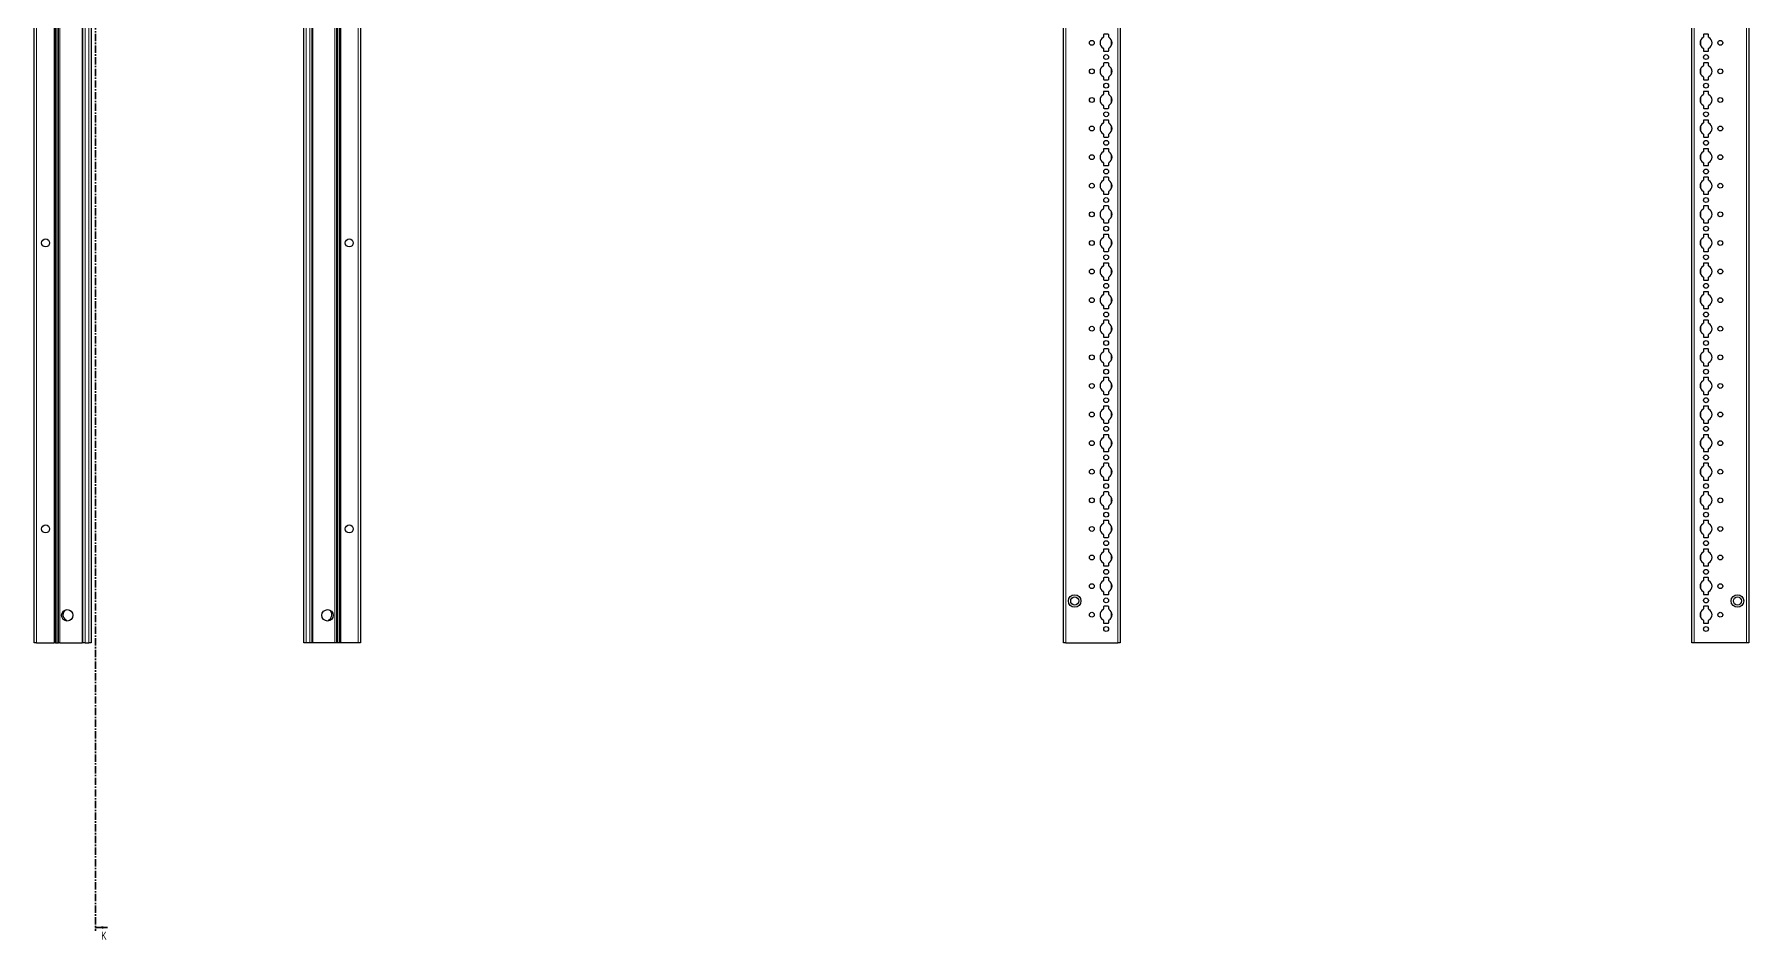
# Model space of a CAD drawing. Header units: millimetres. Extents: x -199 to 2568, y -1547 to 1507.
# Drawn here: x 1069 to 2568, y -1111 to -320 of the extents above; entities that cross this region are included whole.
import ezdxf

# ---------------------------------------------------------------- set-up
doc = ezdxf.new("R2010")
doc.units = ezdxf.units.MM
doc.linetypes.add('CENTER', pattern=[10.16, 6.35, -1.27, 1.27, -1.27])
doc.styles.add('SLDTEXTSTYLE0', font='TXT', dxfattribs={"width": 0.75})

msp = doc.modelspace()

# ---------------------------------------------------------------- linework, layer by layer
at = {"color": 7, "linetype": 'CENTER', "lineweight": 35}
msp.add_line((1122.12, 1499.09), (1122.12, -1103.67), dxfattribs=at)
at = {"color": 7, "linetype": 'Continuous', "lineweight": 25}
for p, q in [((1068.68, -851.79), (1068.68, 247.21)), ((1088.48, 247.21), (1088.48, -851.79)), ((1088.51, 247.21), (1088.51, -851.79)), ((1111.18, -851.79), (1111.18, 247.21)), ((1118.38, 247.21), (1118.38, -851.79)), ((1304.38, -851.79), (1304.38, 247.21)), ((1311.58, 247.21), (1311.58, -851.79)), ((1334.26, -851.79), (1334.26, 247.21)), ((1334.29, -851.79), (1334.29, 247.21)), ((1354.08, 247.21), (1354.08, -851.79)), ((1968.81, -851.79), (1968.81, 247.21)), ((2018.51, 247.21), (2018.51, -851.79)), ((2518.51, -851.79), (2518.51, 247.21)), ((2568.21, 247.21), (2568.21, -851.79)), ((1086.68, -326.54), (1086.68, -278.04)), ((1336.08, -278.04), (1336.08, -326.54)), ((1086.75, -326.65), (1086.68, -326.54)), ((1086.68, -326.54), (1086.68, -328.04)), ((1086.68, -328.04), (1086.75, -327.94)), ((1086.68, -376.54), (1086.68, -328.04)), ((1086.75, -327.94), (1086.75, -326.65)), ((1336.08, -326.54), (1336.02, -326.65)), ((1336.02, -326.65), (1336.02, -327.94)), ((1336.02, -327.94), (1336.08, -328.04)), ((1336.08, -328.04), (1336.08, -326.54)), ((1336.08, -328.04), (1336.08, -376.54)), ((2003.86, -320.39), (2003.86, -322.27)), ((2007.96, -319.89), (2004.36, -319.89)), ((2008.46, -322.27), (2008.46, -320.39)), ((2528.56, -320.39), (2528.56, -322.27)), ((2532.66, -319.89), (2529.06, -319.89)), ((2533.16, -322.27), (2533.16, -320.39)), ((2003.86, -332.32), (2003.86, -334.19)), ((2004.36, -334.69), (2007.96, -334.69)), ((2008.46, -334.19), (2008.46, -332.32)), ((2528.56, -332.32), (2528.56, -334.19)), ((2529.06, -334.69), (2532.66, -334.69)), ((2533.16, -334.19), (2533.16, -332.32)), ((2003.86, -345.39), (2003.86, -347.27)), ((2003.86, -357.32), (2003.86, -359.19)), ((2007.96, -344.89), (2004.36, -344.89)), ((2004.36, -359.69), (2007.96, -359.69)), ((2008.46, -347.27), (2008.46, -345.39)), ((2008.46, -359.19), (2008.46, -357.32)), ((2528.56, -345.39), (2528.56, -347.27)), ((2528.56, -357.32), (2528.56, -359.19)), ((2532.66, -344.89), (2529.06, -344.89)), ((2529.06, -359.69), (2532.66, -359.69)), ((2533.16, -347.27), (2533.16, -345.39)), ((2533.16, -359.19), (2533.16, -357.32)), ((2003.86, -370.39), (2003.86, -372.27)), ((2007.96, -369.89), (2004.36, -369.89)), ((2008.46, -372.27), (2008.46, -370.39)), ((2528.56, -370.39), (2528.56, -372.27)), ((2532.66, -369.89), (2529.06, -369.89)), ((2533.16, -372.27), (2533.16, -370.39)), ((1086.75, -376.65), (1086.68, -376.54)), ((1086.68, -376.54), (1086.68, -378.04)), ((1086.68, -378.04), (1086.75, -377.94)), ((1086.68, -426.54), (1086.68, -378.04)), ((1086.75, -377.94), (1086.75, -376.65)), ((1336.08, -376.54), (1336.02, -376.65)), ((1336.02, -376.65), (1336.02, -377.94)), ((1336.02, -377.94), (1336.08, -378.04)), ((1336.08, -378.04), (1336.08, -376.54)), ((1336.08, -378.04), (1336.08, -426.54)), ((2003.86, -382.32), (2003.86, -384.19)), ((2004.36, -384.69), (2007.96, -384.69)), ((2008.46, -384.19), (2008.46, -382.32)), ((2528.56, -382.32), (2528.56, -384.19)), ((2529.06, -384.69), (2532.66, -384.69)), ((2533.16, -384.19), (2533.16, -382.32)), ((2003.86, -395.39), (2003.86, -397.27)), ((2007.96, -394.89), (2004.36, -394.89)), ((2008.46, -397.27), (2008.46, -395.39)), ((2528.56, -395.39), (2528.56, -397.27)), ((2532.66, -394.89), (2529.06, -394.89)), ((2533.16, -397.27), (2533.16, -395.39)), ((2003.86, -407.32), (2003.86, -409.19)), ((2004.36, -409.69), (2007.96, -409.69)), ((2008.46, -409.19), (2008.46, -407.32)), ((2528.56, -407.32), (2528.56, -409.19)), ((2529.06, -409.69), (2532.66, -409.69)), ((2533.16, -409.19), (2533.16, -407.32)), ((1086.75, -426.65), (1086.68, -426.54)), ((1086.68, -426.54), (1086.68, -428.04)), ((1086.68, -428.04), (1086.75, -427.94)), ((1086.68, -476.54), (1086.68, -428.04)), ((1086.75, -427.94), (1086.75, -426.65)), ((1336.08, -426.54), (1336.02, -426.65)), ((1336.02, -426.65), (1336.02, -427.94)), ((1336.02, -427.94), (1336.08, -428.04)), ((1336.08, -428.04), (1336.08, -426.54)), ((1336.08, -428.04), (1336.08, -476.54)), ((2003.86, -420.39), (2003.86, -422.27)), ((2003.86, -432.32), (2003.86, -434.19)), ((2007.96, -419.89), (2004.36, -419.89)), ((2004.36, -434.69), (2007.96, -434.69)), ((2008.46, -422.27), (2008.46, -420.39)), ((2008.46, -434.19), (2008.46, -432.32)), ((2528.56, -420.39), (2528.56, -422.27)), ((2528.56, -432.32), (2528.56, -434.19)), ((2532.66, -419.89), (2529.06, -419.89)), ((2529.06, -434.69), (2532.66, -434.69)), ((2533.16, -422.27), (2533.16, -420.39)), ((2533.16, -434.19), (2533.16, -432.32)), ((2003.86, -445.39), (2003.86, -447.27)), ((2007.96, -444.89), (2004.36, -444.89)), ((2008.46, -447.27), (2008.46, -445.39)), ((2528.56, -445.39), (2528.56, -447.27)), ((2532.66, -444.89), (2529.06, -444.89)), ((2533.16, -447.27), (2533.16, -445.39)), ((2003.86, -457.32), (2003.86, -459.19)), ((2004.36, -459.69), (2007.96, -459.69)), ((2008.46, -459.19), (2008.46, -457.32)), ((2528.56, -457.32), (2528.56, -459.19)), ((2529.06, -459.69), (2532.66, -459.69)), ((2533.16, -459.19), (2533.16, -457.32)), ((1086.75, -476.65), (1086.68, -476.54)), ((1086.68, -476.54), (1086.68, -478.04)), ((1086.68, -478.04), (1086.75, -477.94)), ((1086.68, -526.54), (1086.68, -478.04)), ((1086.75, -477.94), (1086.75, -476.65)), ((1336.08, -476.54), (1336.02, -476.65)), ((1336.02, -476.65), (1336.02, -477.94)), ((1336.02, -477.94), (1336.08, -478.04)), ((1336.08, -478.04), (1336.08, -476.54)), ((1336.08, -478.04), (1336.08, -526.54)), ((2003.86, -470.39), (2003.86, -472.27)), ((2007.96, -469.89), (2004.36, -469.89)), ((2008.46, -472.27), (2008.46, -470.39)), ((2528.56, -470.39), (2528.56, -472.27)), ((2532.66, -469.89), (2529.06, -469.89)), ((2533.16, -472.27), (2533.16, -470.39)), ((2003.86, -482.32), (2003.86, -484.19)), ((2004.36, -484.69), (2007.96, -484.69)), ((2008.46, -484.19), (2008.46, -482.32)), ((2528.56, -482.32), (2528.56, -484.19)), ((2529.06, -484.69), (2532.66, -484.69)), ((2533.16, -484.19), (2533.16, -482.32)), ((2003.86, -495.39), (2003.86, -497.27)), ((2003.86, -507.32), (2003.86, -509.19)), ((2007.96, -494.89), (2004.36, -494.89)), ((2004.36, -509.69), (2007.96, -509.69)), ((2008.46, -497.27), (2008.46, -495.39)), ((2008.46, -509.19), (2008.46, -507.32)), ((2528.56, -495.39), (2528.56, -497.27)), ((2528.56, -507.32), (2528.56, -509.19)), ((2532.66, -494.89), (2529.06, -494.89)), ((2529.06, -509.69), (2532.66, -509.69)), ((2533.16, -497.27), (2533.16, -495.39)), ((2533.16, -509.19), (2533.16, -507.32)), ((2003.86, -520.39), (2003.86, -522.27)), ((2007.96, -519.89), (2004.36, -519.89)), ((2008.46, -522.27), (2008.46, -520.39)), ((2528.56, -520.39), (2528.56, -522.27)), ((2532.66, -519.89), (2529.06, -519.89)), ((2533.16, -522.27), (2533.16, -520.39)), ((1086.75, -526.65), (1086.68, -526.54)), ((1086.68, -526.54), (1086.68, -528.04)), ((1086.68, -528.04), (1086.75, -527.94)), ((1086.68, -576.54), (1086.68, -528.04)), ((1086.75, -527.94), (1086.75, -526.65)), ((1336.08, -526.54), (1336.02, -526.65)), ((1336.02, -526.65), (1336.02, -527.94)), ((1336.02, -527.94), (1336.08, -528.04)), ((1336.08, -528.04), (1336.08, -526.54)), ((1336.08, -528.04), (1336.08, -576.54)), ((2003.86, -532.32), (2003.86, -534.19)), ((2004.36, -534.69), (2007.96, -534.69)), ((2008.46, -534.19), (2008.46, -532.32)), ((2528.56, -532.32), (2528.56, -534.19)), ((2529.06, -534.69), (2532.66, -534.69)), ((2533.16, -534.19), (2533.16, -532.32)), ((2003.86, -545.39), (2003.86, -547.27)), ((2007.96, -544.89), (2004.36, -544.89)), ((2008.46, -547.27), (2008.46, -545.39)), ((2528.56, -545.39), (2528.56, -547.27)), ((2532.66, -544.89), (2529.06, -544.89)), ((2533.16, -547.27), (2533.16, -545.39)), ((2003.86, -557.32), (2003.86, -559.19)), ((2004.36, -559.69), (2007.96, -559.69)), ((2008.46, -559.19), (2008.46, -557.32)), ((2528.56, -557.32), (2528.56, -559.19)), ((2529.06, -559.69), (2532.66, -559.69)), ((2533.16, -559.19), (2533.16, -557.32)), ((1086.75, -576.65), (1086.68, -576.54)), ((1086.68, -576.54), (1086.68, -578.04)), ((1086.68, -578.04), (1086.75, -577.94)), ((1086.68, -626.54), (1086.68, -578.04)), ((1086.75, -577.94), (1086.75, -576.65)), ((1336.08, -576.54), (1336.02, -576.65)), ((1336.02, -576.65), (1336.02, -577.94)), ((1336.02, -577.94), (1336.08, -578.04)), ((1336.08, -578.04), (1336.08, -576.54)), ((1336.08, -578.04), (1336.08, -626.54)), ((2003.86, -570.39), (2003.86, -572.27)), ((2003.86, -582.32), (2003.86, -584.19)), ((2007.96, -569.89), (2004.36, -569.89)), ((2004.36, -584.69), (2007.96, -584.69)), ((2008.46, -572.27), (2008.46, -570.39)), ((2008.46, -584.19), (2008.46, -582.32)), ((2528.56, -570.39), (2528.56, -572.27)), ((2528.56, -582.32), (2528.56, -584.19)), ((2532.66, -569.89), (2529.06, -569.89)), ((2529.06, -584.69), (2532.66, -584.69)), ((2533.16, -572.27), (2533.16, -570.39)), ((2533.16, -584.19), (2533.16, -582.32)), ((2003.86, -595.39), (2003.86, -597.27)), ((2007.96, -594.89), (2004.36, -594.89)), ((2008.46, -597.27), (2008.46, -595.39)), ((2528.56, -595.39), (2528.56, -597.27)), ((2532.66, -594.89), (2529.06, -594.89)), ((2533.16, -597.27), (2533.16, -595.39)), ((2003.86, -607.32), (2003.86, -609.19)), ((2004.36, -609.69), (2007.96, -609.69)), ((2008.46, -609.19), (2008.46, -607.32)), ((2528.56, -607.32), (2528.56, -609.19)), ((2529.06, -609.69), (2532.66, -609.69)), ((2533.16, -609.19), (2533.16, -607.32)), ((1086.75, -626.65), (1086.68, -626.54)), ((1086.68, -626.54), (1086.68, -628.04)), ((1086.68, -628.04), (1086.75, -627.94)), ((1086.68, -676.54), (1086.68, -628.04)), ((1086.75, -627.94), (1086.75, -626.65)), ((1336.08, -626.54), (1336.02, -626.65)), ((1336.02, -626.65), (1336.02, -627.94)), ((1336.02, -627.94), (1336.08, -628.04)), ((1336.08, -628.04), (1336.08, -626.54)), ((1336.08, -628.04), (1336.08, -676.54)), ((2003.86, -620.39), (2003.86, -622.27)), ((2007.96, -619.89), (2004.36, -619.89)), ((2008.46, -622.27), (2008.46, -620.39)), ((2528.56, -620.39), (2528.56, -622.27)), ((2532.66, -619.89), (2529.06, -619.89)), ((2533.16, -622.27), (2533.16, -620.39)), ((2003.86, -632.32), (2003.86, -634.19)), ((2004.36, -634.69), (2007.96, -634.69)), ((2008.46, -634.19), (2008.46, -632.32)), ((2528.56, -632.32), (2528.56, -634.19)), ((2529.06, -634.69), (2532.66, -634.69)), ((2533.16, -634.19), (2533.16, -632.32)), ((2003.86, -645.39), (2003.86, -647.27)), ((2003.86, -657.32), (2003.86, -659.19)), ((2007.96, -644.89), (2004.36, -644.89)), ((2004.36, -659.69), (2007.96, -659.69)), ((2008.46, -647.27), (2008.46, -645.39)), ((2008.46, -659.19), (2008.46, -657.32)), ((2528.56, -645.39), (2528.56, -647.27)), ((2528.56, -657.32), (2528.56, -659.19)), ((2532.66, -644.89), (2529.06, -644.89)), ((2529.06, -659.69), (2532.66, -659.69)), ((2533.16, -647.27), (2533.16, -645.39)), ((2533.16, -659.19), (2533.16, -657.32)), ((2003.86, -670.39), (2003.86, -672.27)), ((2007.96, -669.89), (2004.36, -669.89)), ((2008.46, -672.27), (2008.46, -670.39)), ((2528.56, -670.39), (2528.56, -672.27)), ((2532.66, -669.89), (2529.06, -669.89)), ((2533.16, -672.27), (2533.16, -670.39)), ((1086.75, -676.65), (1086.68, -676.54)), ((1086.68, -676.54), (1086.68, -678.04)), ((1086.68, -678.04), (1086.75, -677.94)), ((1086.68, -726.54), (1086.68, -678.04)), ((1086.75, -677.94), (1086.75, -676.65)), ((1336.08, -676.54), (1336.02, -676.65)), ((1336.02, -676.65), (1336.02, -677.94)), ((1336.02, -677.94), (1336.08, -678.04)), ((1336.08, -678.04), (1336.08, -676.54)), ((1336.08, -678.04), (1336.08, -726.54)), ((2003.86, -682.32), (2003.86, -684.19)), ((2004.36, -684.69), (2007.96, -684.69)), ((2008.46, -684.19), (2008.46, -682.32)), ((2528.56, -682.32), (2528.56, -684.19)), ((2529.06, -684.69), (2532.66, -684.69)), ((2533.16, -684.19), (2533.16, -682.32)), ((2003.86, -695.39), (2003.86, -697.27)), ((2007.96, -694.89), (2004.36, -694.89)), ((2008.46, -697.27), (2008.46, -695.39)), ((2528.56, -695.39), (2528.56, -697.27)), ((2532.66, -694.89), (2529.06, -694.89)), ((2533.16, -697.27), (2533.16, -695.39)), ((2003.86, -707.32), (2003.86, -709.19)), ((2004.36, -709.69), (2007.96, -709.69)), ((2008.46, -709.19), (2008.46, -707.32)), ((2528.56, -707.32), (2528.56, -709.19)), ((2529.06, -709.69), (2532.66, -709.69)), ((2533.16, -709.19), (2533.16, -707.32)), ((1086.75, -726.65), (1086.68, -726.54)), ((1086.68, -726.54), (1086.68, -728.04)), ((1086.68, -728.04), (1086.75, -727.94)), ((1086.68, -776.54), (1086.68, -728.04)), ((1086.75, -727.94), (1086.75, -726.65)), ((1336.08, -726.54), (1336.02, -726.65)), ((1336.02, -726.65), (1336.02, -727.94)), ((1336.02, -727.94), (1336.08, -728.04)), ((1336.08, -728.04), (1336.08, -726.54)), ((1336.08, -728.04), (1336.08, -776.54)), ((2003.86, -720.39), (2003.86, -722.27)), ((2003.86, -732.32), (2003.86, -734.19)), ((2007.96, -719.89), (2004.36, -719.89)), ((2004.36, -734.69), (2007.96, -734.69)), ((2008.46, -722.27), (2008.46, -720.39)), ((2008.46, -734.19), (2008.46, -732.32)), ((2528.56, -720.39), (2528.56, -722.27)), ((2528.56, -732.32), (2528.56, -734.19)), ((2532.66, -719.89), (2529.06, -719.89)), ((2529.06, -734.69), (2532.66, -734.69)), ((2533.16, -722.27), (2533.16, -720.39)), ((2533.16, -734.19), (2533.16, -732.32)), ((2003.86, -745.39), (2003.86, -747.27)), ((2007.96, -744.89), (2004.36, -744.89)), ((2008.46, -747.27), (2008.46, -745.39)), ((2528.56, -745.39), (2528.56, -747.27)), ((2532.66, -744.89), (2529.06, -744.89)), ((2533.16, -747.27), (2533.16, -745.39)), ((2003.86, -757.32), (2003.86, -759.19)), ((2004.36, -759.69), (2007.96, -759.69)), ((2008.46, -759.19), (2008.46, -757.32)), ((2528.56, -757.32), (2528.56, -759.19)), ((2529.06, -759.69), (2532.66, -759.69)), ((2533.16, -759.19), (2533.16, -757.32)), ((1086.75, -776.65), (1086.68, -776.54)), ((1086.68, -776.54), (1086.68, -778.04)), ((1086.68, -778.04), (1086.75, -777.94)), ((1086.68, -826.54), (1086.68, -778.04)), ((1086.75, -777.94), (1086.75, -776.65)), ((1336.08, -776.54), (1336.02, -776.65)), ((1336.02, -776.65), (1336.02, -777.94)), ((1336.02, -777.94), (1336.08, -778.04)), ((1336.08, -778.04), (1336.08, -776.54)), ((1336.08, -778.04), (1336.08, -826.54)), ((2003.86, -770.39), (2003.86, -772.27)), ((2007.96, -769.89), (2004.36, -769.89)), ((2008.46, -772.27), (2008.46, -770.39)), ((2528.56, -770.39), (2528.56, -772.27)), ((2532.66, -769.89), (2529.06, -769.89)), ((2533.16, -772.27), (2533.16, -770.39)), ((2003.86, -782.32), (2003.86, -784.19)), ((2004.36, -784.69), (2007.96, -784.69)), ((2008.46, -784.19), (2008.46, -782.32)), ((2528.56, -782.32), (2528.56, -784.19)), ((2529.06, -784.69), (2532.66, -784.69)), ((2533.16, -784.19), (2533.16, -782.32)), ((2003.86, -795.39), (2003.86, -797.27)), ((2003.86, -807.32), (2003.86, -809.19)), ((2007.96, -794.89), (2004.36, -794.89)), ((2004.36, -809.69), (2007.96, -809.69)), ((2008.46, -797.27), (2008.46, -795.39)), ((2008.46, -809.19), (2008.46, -807.32)), ((2528.56, -795.39), (2528.56, -797.27)), ((2528.56, -807.32), (2528.56, -809.19)), ((2532.66, -794.89), (2529.06, -794.89)), ((2529.06, -809.69), (2532.66, -809.69)), ((2533.16, -797.27), (2533.16, -795.39)), ((2533.16, -809.19), (2533.16, -807.32)), ((2003.86, -820.39), (2003.86, -822.27)), ((2007.96, -819.89), (2004.36, -819.89)), ((2008.46, -822.27), (2008.46, -820.39)), ((2528.56, -820.39), (2528.56, -822.27)), ((2532.66, -819.89), (2529.06, -819.89)), ((2533.16, -822.27), (2533.16, -820.39)), ((1086.75, -826.65), (1086.68, -826.54)), ((1086.68, -826.54), (1086.68, -828.04)), ((1086.68, -828.04), (1086.75, -827.94)), ((1086.68, -851.79), (1086.68, -828.04)), ((1086.75, -827.94), (1086.75, -826.65)), ((1096.73, -832.73), (1096.73, -832.32)), ((1326.03, -832.32), (1326.03, -832.73)), ((1336.08, -826.54), (1336.02, -826.65)), ((1336.02, -826.65), (1336.02, -827.94)), ((1336.02, -827.94), (1336.08, -828.04)), ((1336.08, -828.04), (1336.08, -826.54)), ((1336.08, -828.04), (1336.08, -851.79)), ((2003.86, -832.32), (2003.86, -834.19)), ((2004.36, -834.69), (2007.96, -834.69)), ((2008.46, -834.19), (2008.46, -832.32)), ((2528.56, -832.32), (2528.56, -834.19)), ((2529.06, -834.69), (2532.66, -834.69)), ((2533.16, -834.19), (2533.16, -832.32)), ((1070.68, -851.79), (1068.68, -851.79)), ((1070.68, -851.79), (1086.03, -851.79)), ((1086.68, -851.79), (1086.03, -851.79)), ((1087.27, -851.79), (1086.68, -851.79)), ((1087.27, -851.79), (1088.48, -851.79)), ((1088.48, -851.79), (1088.51, -851.79)), ((1088.51, -851.79), (1089.72, -851.79)), ((1091.13, -851.79), (1089.72, -851.79)), ((1091.13, -851.79), (1110.53, -851.79)), ((1111.18, -851.79), (1110.53, -851.79)), ((1113.18, -851.79), (1111.18, -851.79)), ((1113.18, -851.79), (1116.38, -851.79)), ((1118.38, -851.79), (1116.38, -851.79)), ((1306.38, -851.79), (1304.38, -851.79)), ((1309.58, -851.79), (1306.38, -851.79)), ((1311.58, -851.79), (1309.58, -851.79)), ((1312.23, -851.79), (1311.58, -851.79)), ((1331.64, -851.79), (1312.23, -851.79)), ((1333.05, -851.79), (1331.64, -851.79)), ((1334.26, -851.79), (1333.05, -851.79)), ((1334.29, -851.79), (1334.26, -851.79)), ((1335.5, -851.79), (1334.29, -851.79)), ((1336.08, -851.79), (1335.5, -851.79)), ((1336.73, -851.79), (1336.08, -851.79)), ((1352.08, -851.79), (1336.73, -851.79)), ((1354.08, -851.79), (1352.08, -851.79)), ((1970.81, -851.79), (1968.81, -851.79)), ((1970.81, -851.79), (2016.51, -851.79)), ((2018.51, -851.79), (2016.51, -851.79)), ((2520.51, -851.79), (2518.51, -851.79)), ((2566.21, -851.79), (2520.51, -851.79)), ((2568.21, -851.79), (2566.21, -851.79))]:
    msp.add_line(p, q, dxfattribs=at)
at = {"color": 8, "linetype": 'Continuous', "lineweight": 18}
for p, q in [((1070.68, 247.21), (1070.68, -851.79)), ((1086.03, -851.79), (1086.03, 247.21)), ((1087.27, 247.21), (1087.27, -851.79)), ((1089.72, -851.79), (1089.72, 247.21)), ((1091.13, 247.21), (1091.13, -851.79)), ((1110.53, -851.79), (1110.53, 247.21)), ((1113.18, 247.21), (1113.18, -851.79)), ((1116.38, -851.79), (1116.38, 247.21)), ((1306.38, 247.21), (1306.38, -851.79)), ((1309.58, -851.79), (1309.58, 247.21)), ((1312.23, 247.21), (1312.23, -851.79)), ((1331.64, -851.79), (1331.64, 247.21)), ((1333.05, 247.21), (1333.05, -851.79)), ((1335.5, -851.79), (1335.5, 247.21)), ((1336.73, 247.21), (1336.73, -851.79)), ((1352.08, -851.79), (1352.08, 247.21)), ((1970.81, 247.21), (1970.81, -851.79)), ((2016.51, -851.79), (2016.51, 247.21)), ((2520.51, 247.21), (2520.51, -851.79)), ((2566.21, -851.79), (2566.21, 247.21)), ((2010.66, -330), (2010.66, -324.59)), ((2526.36, -324.59), (2526.36, -330)), ((2010.66, -355), (2010.66, -349.59)), ((2526.36, -349.59), (2526.36, -355)), ((2010.66, -380), (2010.66, -374.59)), ((2526.36, -374.59), (2526.36, -380)), ((2010.66, -405), (2010.66, -399.59)), ((2526.36, -399.59), (2526.36, -405)), ((2010.66, -430), (2010.66, -424.59)), ((2526.36, -424.59), (2526.36, -430)), ((2010.66, -455), (2010.66, -449.59)), ((2526.36, -449.59), (2526.36, -455)), ((2010.66, -480), (2010.66, -474.59)), ((2526.36, -474.59), (2526.36, -480)), ((2010.66, -505), (2010.66, -499.59)), ((2526.36, -499.59), (2526.36, -505)), ((2010.66, -530), (2010.66, -524.59)), ((2526.36, -524.59), (2526.36, -530)), ((2010.66, -555), (2010.66, -549.59)), ((2526.36, -549.59), (2526.36, -555)), ((2010.66, -580), (2010.66, -574.59)), ((2526.36, -574.59), (2526.36, -580)), ((2010.66, -605), (2010.66, -599.59)), ((2526.36, -599.59), (2526.36, -605)), ((2010.66, -630), (2010.66, -624.59)), ((2526.36, -624.59), (2526.36, -630)), ((2010.66, -655), (2010.66, -649.59)), ((2526.36, -649.59), (2526.36, -655)), ((2010.66, -680), (2010.66, -674.59)), ((2526.36, -674.59), (2526.36, -680)), ((2010.66, -705), (2010.66, -699.59)), ((2526.36, -699.59), (2526.36, -705)), ((2010.66, -730), (2010.66, -724.59)), ((2526.36, -724.59), (2526.36, -730)), ((2010.66, -755), (2010.66, -749.59)), ((2526.36, -749.59), (2526.36, -755)), ((2010.66, -780), (2010.66, -774.59)), ((2526.36, -774.59), (2526.36, -780)), ((2010.66, -805), (2010.66, -799.59)), ((2526.36, -799.59), (2526.36, -805)), ((2010.66, -830), (2010.66, -824.59)), ((2526.36, -824.59), (2526.36, -830))]:
    msp.add_line(p, q, dxfattribs=at)
at = {"color": 7, "linetype": 'Continuous', "lineweight": 35}
msp.add_line((1132.76, -1100.67), (1122.12, -1100.67), dxfattribs=at)
at = {"color": 7, "linetype": 'Continuous', "lineweight": 25}
for centre, radius in [((1993.66, -327.29), 2.12), ((2543.36, -327.29), 2.12), ((2006.16, -339.79), 2.12), ((2530.86, -339.79), 2.13), ((1993.66, -352.29), 2.12), ((2543.36, -352.29), 2.12), ((2006.16, -364.79), 2.12), ((2530.86, -364.79), 2.13), ((1993.66, -377.29), 2.12), ((2006.16, -389.79), 2.12), ((2530.86, -389.79), 2.13), ((2543.36, -377.29), 2.12), ((1993.66, -402.29), 2.12), ((2543.36, -402.29), 2.12), ((2006.16, -414.79), 2.12), ((2530.86, -414.79), 2.12), ((1993.66, -427.29), 2.12), ((2543.36, -427.29), 2.12), ((2006.16, -439.79), 2.12), ((2530.86, -439.79), 2.12), ((1993.66, -452.29), 2.12), ((2006.16, -464.79), 2.12), ((2530.86, -464.79), 2.13), ((2543.36, -452.29), 2.12), ((1993.66, -477.29), 2.12), ((2543.36, -477.29), 2.12), ((2006.16, -489.79), 2.12), ((2530.86, -489.79), 2.13), ((1078.58, -502.29), 3.5), ((1344.18, -502.29), 3.5), ((1993.66, -502.29), 2.12), ((2543.36, -502.29), 2.12), ((2006.16, -514.79), 2.12), ((2530.86, -514.79), 2.13), ((1993.66, -527.29), 2.12), ((2006.16, -539.79), 2.12), ((2530.86, -539.79), 2.13), ((2543.36, -527.29), 2.12), ((1993.66, -552.29), 2.12), ((2543.36, -552.29), 2.12), ((2006.16, -564.79), 2.12), ((2530.86, -564.79), 2.13), ((1993.66, -577.29), 2.12), ((2543.36, -577.29), 2.12), ((2006.16, -589.79), 2.12), ((2530.86, -589.79), 2.13), ((1993.66, -602.29), 2.12), ((2006.16, -614.79), 2.12), ((2530.86, -614.79), 2.13), ((2543.36, -602.29), 2.12), ((1993.66, -627.29), 2.12), ((2543.36, -627.29), 2.12), ((2006.16, -639.79), 2.12), ((2530.86, -639.79), 2.13), ((1993.66, -652.29), 2.12), ((2543.36, -652.29), 2.12), ((2006.16, -664.79), 2.12), ((2530.86, -664.79), 2.13), ((1993.66, -677.29), 2.12), ((2006.16, -689.79), 2.13), ((2530.86, -689.79), 2.13), ((2543.36, -677.29), 2.12), ((1993.66, -702.29), 2.12), ((2543.36, -702.29), 2.12), ((2006.16, -714.79), 2.13), ((2530.86, -714.79), 2.13), ((1993.66, -727.29), 2.12), ((2543.36, -727.29), 2.12), ((1078.58, -752.29), 3.5), ((1344.18, -752.29), 3.5), ((2006.16, -739.79), 2.13), ((2530.86, -739.79), 2.13), ((1993.66, -752.29), 2.12), ((2006.16, -764.79), 2.13), ((2530.86, -764.79), 2.13), ((2543.36, -752.29), 2.12), ((1993.66, -777.29), 2.12), ((2543.36, -777.29), 2.12), ((2006.16, -789.79), 2.13), ((2530.86, -789.79), 2.13), ((1993.66, -802.29), 2.12), ((2543.36, -802.29), 2.12), ((1097.53, -827.79), 5), ((1325.23, -827.79), 5), ((1978.66, -815.29), 5.5), ((1978.66, -815.29), 3.5), ((2006.16, -814.79), 2.12), ((2530.86, -814.79), 2.13), ((2558.36, -815.29), 5.5), ((2558.36, -815.29), 3.5), ((1993.66, -827.29), 2.12), ((2006.16, -839.79), 2.12), ((2530.86, -839.79), 2.13), ((2543.36, -827.29), 2.12)]:
    msp.add_circle(centre, radius, dxfattribs=at)
for centre, radius, start, end in [((2006.16, -327.29), 5.25, 119.14074, 240.85926), ((2003.36, -322.27), 0.5, 299.14074, 0), ((2004.36, -320.39), 0.5, 90, 180), ((2007.96, -320.39), 0.5, 0, 90), ((2008.96, -322.27), 0.5, 180, 240.85926), ((2006.16, -327.29), 5.25, 299.14074, 60.85926), ((2530.86, -327.29), 5.25, 119.14074, 240.85926), ((2528.06, -322.27), 0.5, 299.14074, 0), ((2529.06, -320.39), 0.5, 90, 180), ((2532.66, -320.39), 0.5, 0, 90), ((2533.66, -322.27), 0.5, 180, 240.85926), ((2530.86, -327.29), 5.25, 299.14074, 60.85926), ((2003.36, -332.32), 0.5, 0, 60.85926), ((2004.36, -334.19), 0.5, 180, 270), ((2007.96, -334.19), 0.5, 270, 0), ((2008.96, -332.32), 0.5, 119.14074, 180), ((2528.06, -332.32), 0.5, 0, 60.85926), ((2529.06, -334.19), 0.5, 180, 270), ((2532.66, -334.19), 0.5, 270, 0), ((2533.66, -332.32), 0.5, 119.14074, 180), ((2006.16, -352.29), 5.25, 119.14074, 240.85926), ((2003.36, -347.27), 0.5, 299.14074, 0), ((2003.36, -357.32), 0.5, 0, 60.85926), ((2004.36, -345.39), 0.5, 90, 180), ((2004.36, -359.19), 0.5, 180, 270), ((2007.96, -345.39), 0.5, 0, 90), ((2007.96, -359.19), 0.5, 270, 0), ((2008.96, -347.27), 0.5, 180, 240.85926), ((2008.96, -357.32), 0.5, 119.14074, 180), ((2006.16, -352.29), 5.25, 299.14074, 60.85926), ((2530.86, -352.29), 5.25, 119.14074, 240.85926), ((2528.06, -347.27), 0.5, 299.14074, 0), ((2528.06, -357.32), 0.5, 0, 60.85926), ((2529.06, -345.39), 0.5, 90, 180), ((2529.06, -359.19), 0.5, 180, 270), ((2532.66, -345.39), 0.5, 0, 90), ((2532.66, -359.19), 0.5, 270, 0), ((2533.66, -347.27), 0.5, 180, 240.85926), ((2533.66, -357.32), 0.5, 119.14074, 180), ((2530.86, -352.29), 5.25, 299.14074, 60.85926), ((2006.16, -377.29), 5.25, 119.14074, 240.85926), ((2003.36, -372.27), 0.5, 299.14074, 0), ((2004.36, -370.39), 0.5, 90, 180), ((2007.96, -370.39), 0.5, 0, 90), ((2008.96, -372.27), 0.5, 180, 240.85926), ((2006.16, -377.29), 5.25, 299.14074, 60.85926), ((2530.86, -377.29), 5.25, 119.14074, 240.85926), ((2528.06, -372.27), 0.5, 299.14074, 0), ((2529.06, -370.39), 0.5, 90, 180), ((2532.66, -370.39), 0.5, 0, 90), ((2533.66, -372.27), 0.5, 180, 240.85926), ((2530.86, -377.29), 5.25, 299.14074, 60.85926), ((2003.36, -382.32), 0.5, 0, 60.85926), ((2004.36, -384.19), 0.5, 180, 270), ((2007.96, -384.19), 0.5, 270, 0), ((2008.96, -382.32), 0.5, 119.14074, 180), ((2528.06, -382.32), 0.5, 0, 60.85926), ((2529.06, -384.19), 0.5, 180, 270), ((2532.66, -384.19), 0.5, 270, 0), ((2533.66, -382.32), 0.5, 119.14074, 180), ((2006.16, -402.29), 5.25, 119.14074, 240.85926), ((2003.36, -397.27), 0.5, 299.14074, 0), ((2004.36, -395.39), 0.5, 90, 180), ((2007.96, -395.39), 0.5, 0, 90), ((2008.96, -397.27), 0.5, 180, 240.85926), ((2006.16, -402.29), 5.25, 299.14074, 60.85926), ((2530.86, -402.29), 5.25, 119.14074, 240.85926), ((2528.06, -397.27), 0.5, 299.14074, 0), ((2529.06, -395.39), 0.5, 90, 180), ((2532.66, -395.39), 0.5, 0, 90), ((2533.66, -397.27), 0.5, 180, 240.85926), ((2530.86, -402.29), 5.25, 299.14074, 60.85926), ((2003.36, -407.32), 0.5, 0, 60.85926), ((2004.36, -409.19), 0.5, 180, 270), ((2007.96, -409.19), 0.5, 270, 0), ((2008.96, -407.32), 0.5, 119.14074, 180), ((2528.06, -407.32), 0.5, 0, 60.85926), ((2529.06, -409.19), 0.5, 180, 270), ((2532.66, -409.19), 0.5, 270, 0), ((2533.66, -407.32), 0.5, 119.14074, 180), ((2006.16, -427.29), 5.25, 119.14074, 240.85926), ((2003.36, -422.27), 0.5, 299.14074, 0), ((2003.36, -432.32), 0.5, 0, 60.85926), ((2004.36, -420.39), 0.5, 90, 180), ((2004.36, -434.19), 0.5, 180, 270), ((2007.96, -420.39), 0.5, 0, 90), ((2007.96, -434.19), 0.5, 270, 0), ((2008.96, -422.27), 0.5, 180, 240.85926), ((2008.96, -432.32), 0.5, 119.14074, 180), ((2006.16, -427.29), 5.25, 299.14074, 60.85926), ((2530.86, -427.29), 5.25, 119.14074, 240.85926), ((2528.06, -422.27), 0.5, 299.14074, 0), ((2528.06, -432.32), 0.5, 0, 60.85926), ((2529.06, -420.39), 0.5, 90, 180), ((2529.06, -434.19), 0.5, 180, 270), ((2532.66, -420.39), 0.5, 0, 90), ((2532.66, -434.19), 0.5, 270, 0), ((2533.66, -422.27), 0.5, 180, 240.85926), ((2533.66, -432.32), 0.5, 119.14074, 180), ((2530.86, -427.29), 5.25, 299.14074, 60.85926), ((2006.16, -452.29), 5.25, 119.14074, 240.85926), ((2003.36, -447.27), 0.5, 299.14074, 0), ((2004.36, -445.39), 0.5, 90, 180), ((2007.96, -445.39), 0.5, 0, 90), ((2008.96, -447.27), 0.5, 180, 240.85926), ((2006.16, -452.29), 5.25, 299.14074, 60.85926), ((2530.86, -452.29), 5.25, 119.14074, 240.85926), ((2528.06, -447.27), 0.5, 299.14074, 0), ((2529.06, -445.39), 0.5, 90, 180), ((2532.66, -445.39), 0.5, 0, 90), ((2533.66, -447.27), 0.5, 180, 240.85926), ((2530.86, -452.29), 5.25, 299.14074, 60.85926), ((2003.36, -457.32), 0.5, 0, 60.85926), ((2004.36, -459.19), 0.5, 180, 270), ((2007.96, -459.19), 0.5, 270, 0), ((2008.96, -457.32), 0.5, 119.14074, 180), ((2528.06, -457.32), 0.5, 0, 60.85926), ((2529.06, -459.19), 0.5, 180, 270), ((2532.66, -459.19), 0.5, 270, 0), ((2533.66, -457.32), 0.5, 119.14074, 180), ((2006.16, -477.29), 5.25, 119.14074, 240.85926), ((2003.36, -472.27), 0.5, 299.14074, 0), ((2004.36, -470.39), 0.5, 90, 180), ((2007.96, -470.39), 0.5, 0, 90), ((2008.96, -472.27), 0.5, 180, 240.85926), ((2006.16, -477.29), 5.25, 299.14074, 60.85926), ((2530.86, -477.29), 5.25, 119.14074, 240.85926), ((2528.06, -472.27), 0.5, 299.14074, 0), ((2529.06, -470.39), 0.5, 90, 180), ((2532.66, -470.39), 0.5, 0, 90), ((2533.66, -472.27), 0.5, 180, 240.85926), ((2530.86, -477.29), 5.25, 299.14074, 60.85926), ((2003.36, -482.32), 0.5, 0, 60.85926), ((2004.36, -484.19), 0.5, 180, 270), ((2007.96, -484.19), 0.5, 270, 0), ((2008.96, -482.32), 0.5, 119.14074, 180), ((2528.06, -482.32), 0.5, 0, 60.85926), ((2529.06, -484.19), 0.5, 180, 270), ((2532.66, -484.19), 0.5, 270, 0), ((2533.66, -482.32), 0.5, 119.14074, 180), ((2006.16, -502.29), 5.25, 119.14074, 240.85926), ((2003.36, -497.27), 0.5, 299.14074, 0), ((2003.36, -507.32), 0.5, 0, 60.85926), ((2004.36, -495.39), 0.5, 90, 180), ((2004.36, -509.19), 0.5, 180, 270), ((2007.96, -495.39), 0.5, 0, 90), ((2007.96, -509.19), 0.5, 270, 0), ((2008.96, -497.27), 0.5, 180, 240.85926), ((2008.96, -507.32), 0.5, 119.14074, 180), ((2006.16, -502.29), 5.25, 299.14074, 60.85926), ((2530.86, -502.29), 5.25, 119.14074, 240.85926), ((2528.06, -497.27), 0.5, 299.14074, 0), ((2528.06, -507.32), 0.5, 0, 60.85926), ((2529.06, -495.39), 0.5, 90, 180), ((2529.06, -509.19), 0.5, 180, 270), ((2532.66, -495.39), 0.5, 0, 90), ((2532.66, -509.19), 0.5, 270, 0), ((2533.66, -497.27), 0.5, 180, 240.85926), ((2533.66, -507.32), 0.5, 119.14074, 180), ((2530.86, -502.29), 5.25, 299.14074, 60.85926), ((2006.16, -527.29), 5.25, 119.14074, 240.85926), ((2003.36, -522.27), 0.5, 299.14074, 0), ((2004.36, -520.39), 0.5, 90, 180), ((2007.96, -520.39), 0.5, 0, 90), ((2008.96, -522.27), 0.5, 180, 240.85926), ((2006.16, -527.29), 5.25, 299.14074, 60.85926), ((2530.86, -527.29), 5.25, 119.14074, 240.85926), ((2528.06, -522.27), 0.5, 299.14074, 0), ((2529.06, -520.39), 0.5, 90, 180), ((2532.66, -520.39), 0.5, 0, 90), ((2533.66, -522.27), 0.5, 180, 240.85926), ((2530.86, -527.29), 5.25, 299.14074, 60.85926), ((2003.36, -532.32), 0.5, 0, 60.85926), ((2004.36, -534.19), 0.5, 180, 270), ((2007.96, -534.19), 0.5, 270, 0), ((2008.96, -532.32), 0.5, 119.14074, 180), ((2528.06, -532.32), 0.5, 0, 60.85926), ((2529.06, -534.19), 0.5, 180, 270), ((2532.66, -534.19), 0.5, 270, 0), ((2533.66, -532.32), 0.5, 119.14074, 180), ((2006.16, -552.29), 5.25, 119.14074, 240.85926), ((2003.36, -547.27), 0.5, 299.14074, 0), ((2004.36, -545.39), 0.5, 90, 180), ((2007.96, -545.39), 0.5, 0, 90), ((2008.96, -547.27), 0.5, 180, 240.85926), ((2006.16, -552.29), 5.25, 299.14074, 60.85926), ((2530.86, -552.29), 5.25, 119.14074, 240.85926), ((2528.06, -547.27), 0.5, 299.14074, 0), ((2529.06, -545.39), 0.5, 90, 180), ((2532.66, -545.39), 0.5, 0, 90), ((2533.66, -547.27), 0.5, 180, 240.85926), ((2530.86, -552.29), 5.25, 299.14074, 60.85926), ((2003.36, -557.32), 0.5, 0, 60.85926), ((2004.36, -559.19), 0.5, 180, 270), ((2007.96, -559.19), 0.5, 270, 0), ((2008.96, -557.32), 0.5, 119.14074, 180), ((2528.06, -557.32), 0.5, 0, 60.85926), ((2529.06, -559.19), 0.5, 180, 270), ((2532.66, -559.19), 0.5, 270, 0), ((2533.66, -557.32), 0.5, 119.14074, 180), ((2006.16, -577.29), 5.25, 119.14074, 240.85926), ((2003.36, -572.27), 0.5, 299.14074, 0), ((2003.36, -582.32), 0.5, 0, 60.85926), ((2004.36, -570.39), 0.5, 90, 180), ((2004.36, -584.19), 0.5, 180, 270), ((2007.96, -570.39), 0.5, 0, 90), ((2007.96, -584.19), 0.5, 270, 0), ((2008.96, -572.27), 0.5, 180, 240.85926), ((2008.96, -582.32), 0.5, 119.14074, 180), ((2006.16, -577.29), 5.25, 299.14074, 60.85926), ((2530.86, -577.29), 5.25, 119.14074, 240.85926), ((2528.06, -572.27), 0.5, 299.14074, 0), ((2528.06, -582.32), 0.5, 0, 60.85926), ((2529.06, -570.39), 0.5, 90, 180), ((2529.06, -584.19), 0.5, 180, 270), ((2532.66, -570.39), 0.5, 0, 90), ((2532.66, -584.19), 0.5, 270, 0), ((2533.66, -572.27), 0.5, 180, 240.85926), ((2533.66, -582.32), 0.5, 119.14074, 180), ((2530.86, -577.29), 5.25, 299.14074, 60.85926), ((2006.16, -602.29), 5.25, 119.14074, 240.85926), ((2003.36, -597.27), 0.5, 299.14074, 0), ((2004.36, -595.39), 0.5, 90, 180), ((2007.96, -595.39), 0.5, 0, 90), ((2008.96, -597.27), 0.5, 180, 240.85926), ((2006.16, -602.29), 5.25, 299.14074, 60.85926), ((2530.86, -602.29), 5.25, 119.14074, 240.85926), ((2528.06, -597.27), 0.5, 299.14074, 0), ((2529.06, -595.39), 0.5, 90, 180), ((2532.66, -595.39), 0.5, 0, 90), ((2533.66, -597.27), 0.5, 180, 240.85926), ((2530.86, -602.29), 5.25, 299.14074, 60.85926), ((2003.36, -607.32), 0.5, 0, 60.85926), ((2004.36, -609.19), 0.5, 180, 270), ((2007.96, -609.19), 0.5, 270, 0), ((2008.96, -607.32), 0.5, 119.14074, 180), ((2528.06, -607.32), 0.5, 0, 60.85926), ((2529.06, -609.19), 0.5, 180, 270), ((2532.66, -609.19), 0.5, 270, 0), ((2533.66, -607.32), 0.5, 119.14074, 180), ((2006.16, -627.29), 5.25, 119.14074, 240.85926), ((2003.36, -622.27), 0.5, 299.14074, 0), ((2004.36, -620.39), 0.5, 90, 180), ((2007.96, -620.39), 0.5, 0, 90), ((2008.96, -622.27), 0.5, 180, 240.85926), ((2006.16, -627.29), 5.25, 299.14074, 60.85926), ((2530.86, -627.29), 5.25, 119.14074, 240.85926), ((2528.06, -622.27), 0.5, 299.14074, 0), ((2529.06, -620.39), 0.5, 90, 180), ((2532.66, -620.39), 0.5, 0, 90), ((2533.66, -622.27), 0.5, 180, 240.85926), ((2530.86, -627.29), 5.25, 299.14074, 60.85926), ((2003.36, -632.32), 0.5, 0, 60.85926), ((2004.36, -634.19), 0.5, 180, 270), ((2007.96, -634.19), 0.5, 270, 0), ((2008.96, -632.32), 0.5, 119.14074, 180), ((2528.06, -632.32), 0.5, 0, 60.85926), ((2529.06, -634.19), 0.5, 180, 270), ((2532.66, -634.19), 0.5, 270, 0), ((2533.66, -632.32), 0.5, 119.14074, 180), ((2006.16, -652.29), 5.25, 119.14074, 240.85926), ((2003.36, -647.27), 0.5, 299.14074, 0), ((2003.36, -657.32), 0.5, 0, 60.85926), ((2004.36, -645.39), 0.5, 90, 180), ((2004.36, -659.19), 0.5, 180, 270), ((2007.96, -645.39), 0.5, 0, 90), ((2007.96, -659.19), 0.5, 270, 0), ((2008.96, -647.27), 0.5, 180, 240.85926), ((2008.96, -657.32), 0.5, 119.14074, 180), ((2006.16, -652.29), 5.25, 299.14074, 60.85926), ((2530.86, -652.29), 5.25, 119.14074, 240.85926), ((2528.06, -647.27), 0.5, 299.14074, 0), ((2528.06, -657.32), 0.5, 0, 60.85926), ((2529.06, -645.39), 0.5, 90, 180), ((2529.06, -659.19), 0.5, 180, 270), ((2532.66, -645.39), 0.5, 0, 90), ((2532.66, -659.19), 0.5, 270, 0), ((2533.66, -647.27), 0.5, 180, 240.85926), ((2533.66, -657.32), 0.5, 119.14074, 180), ((2530.86, -652.29), 5.25, 299.14074, 60.85926), ((2006.16, -677.29), 5.25, 119.14074, 240.85926), ((2003.36, -672.27), 0.5, 299.14074, 0), ((2004.36, -670.39), 0.5, 90, 180), ((2007.96, -670.39), 0.5, 0, 90), ((2008.96, -672.27), 0.5, 180, 240.85926), ((2006.16, -677.29), 5.25, 299.14074, 60.85926), ((2530.86, -677.29), 5.25, 119.14074, 240.85926), ((2528.06, -672.27), 0.5, 299.14074, 0), ((2529.06, -670.39), 0.5, 90, 180), ((2532.66, -670.39), 0.5, 0, 90), ((2533.66, -672.27), 0.5, 180, 240.85926), ((2530.86, -677.29), 5.25, 299.14074, 60.85926), ((2003.36, -682.32), 0.5, 0, 60.85926), ((2004.36, -684.19), 0.5, 180, 270), ((2007.96, -684.19), 0.5, 270, 0), ((2008.96, -682.32), 0.5, 119.14074, 180), ((2528.06, -682.32), 0.5, 0, 60.85926), ((2529.06, -684.19), 0.5, 180, 270), ((2532.66, -684.19), 0.5, 270, 0), ((2533.66, -682.32), 0.5, 119.14074, 180), ((2006.16, -702.29), 5.25, 119.14074, 240.85926), ((2003.36, -697.27), 0.5, 299.14074, 0), ((2004.36, -695.39), 0.5, 90, 180), ((2007.96, -695.39), 0.5, 0, 90), ((2008.96, -697.27), 0.5, 180, 240.85926), ((2006.16, -702.29), 5.25, 299.14074, 60.85926), ((2530.86, -702.29), 5.25, 119.14074, 240.85926), ((2528.06, -697.27), 0.5, 299.14074, 0), ((2529.06, -695.39), 0.5, 90, 180), ((2532.66, -695.39), 0.5, 0, 90), ((2533.66, -697.27), 0.5, 180, 240.85926), ((2530.86, -702.29), 5.25, 299.14074, 60.85926), ((2003.36, -707.32), 0.5, 0, 60.85926), ((2004.36, -709.19), 0.5, 180, 270), ((2007.96, -709.19), 0.5, 270, 0), ((2008.96, -707.32), 0.5, 119.14074, 180), ((2528.06, -707.32), 0.5, 0, 60.85926), ((2529.06, -709.19), 0.5, 180, 270), ((2532.66, -709.19), 0.5, 270, 0), ((2533.66, -707.32), 0.5, 119.14074, 180), ((2006.16, -727.29), 5.25, 119.14074, 240.85926), ((2003.36, -722.27), 0.5, 299.14074, 0), ((2003.36, -732.32), 0.5, 0, 60.85926), ((2004.36, -720.39), 0.5, 90, 180), ((2004.36, -734.19), 0.5, 180, 270), ((2007.96, -720.39), 0.5, 0, 90), ((2007.96, -734.19), 0.5, 270, 0), ((2008.96, -722.27), 0.5, 180, 240.85926), ((2008.96, -732.32), 0.5, 119.14074, 180), ((2006.16, -727.29), 5.25, 299.14074, 60.85926), ((2530.86, -727.29), 5.25, 119.14074, 240.85926), ((2528.06, -722.27), 0.5, 299.14074, 0), ((2528.06, -732.32), 0.5, 0, 60.85926), ((2529.06, -720.39), 0.5, 90, 180), ((2529.06, -734.19), 0.5, 180, 270), ((2532.66, -720.39), 0.5, 0, 90), ((2532.66, -734.19), 0.5, 270, 0), ((2533.66, -722.27), 0.5, 180, 240.85926), ((2533.66, -732.32), 0.5, 119.14074, 180), ((2530.86, -727.29), 5.25, 299.14074, 60.85926), ((2006.16, -752.29), 5.25, 119.14074, 240.85926), ((2003.36, -747.27), 0.5, 299.14074, 0), ((2004.36, -745.39), 0.5, 90, 180), ((2007.96, -745.39), 0.5, 0, 90), ((2008.96, -747.27), 0.5, 180, 240.85926), ((2006.16, -752.29), 5.25, 299.14074, 60.85926), ((2530.86, -752.29), 5.25, 119.14074, 240.85926), ((2528.06, -747.27), 0.5, 299.14074, 0), ((2529.06, -745.39), 0.5, 90, 180), ((2532.66, -745.39), 0.5, 0, 90), ((2533.66, -747.27), 0.5, 180, 240.85926), ((2530.86, -752.29), 5.25, 299.14074, 60.85926), ((2003.36, -757.32), 0.5, 0, 60.85926), ((2004.36, -759.19), 0.5, 180, 270), ((2007.96, -759.19), 0.5, 270, 0), ((2008.96, -757.32), 0.5, 119.14074, 180), ((2528.06, -757.32), 0.5, 0, 60.85926), ((2529.06, -759.19), 0.5, 180, 270), ((2532.66, -759.19), 0.5, 270, 0), ((2533.66, -757.32), 0.5, 119.14074, 180), ((2006.16, -777.29), 5.25, 119.14074, 240.85926), ((2003.36, -772.27), 0.5, 299.14074, 0), ((2004.36, -770.39), 0.5, 90, 180), ((2007.96, -770.39), 0.5, 0, 90), ((2008.96, -772.27), 0.5, 180, 240.85926), ((2006.16, -777.29), 5.25, 299.14074, 60.85926), ((2530.86, -777.29), 5.25, 119.14074, 240.85926), ((2528.06, -772.27), 0.5, 299.14074, 0), ((2529.06, -770.39), 0.5, 90, 180), ((2532.66, -770.39), 0.5, 0, 90), ((2533.66, -772.27), 0.5, 180, 240.85926), ((2530.86, -777.29), 5.25, 299.14074, 60.85926), ((2003.36, -782.32), 0.5, 0, 60.85926), ((2004.36, -784.19), 0.5, 180, 270), ((2007.96, -784.19), 0.5, 270, 0), ((2008.96, -782.32), 0.5, 119.14074, 180), ((2528.06, -782.32), 0.5, 0, 60.85926), ((2529.06, -784.19), 0.5, 180, 270), ((2532.66, -784.19), 0.5, 270, 0), ((2533.66, -782.32), 0.5, 119.14074, 180), ((2006.16, -802.29), 5.25, 119.14074, 240.85926), ((2003.36, -797.27), 0.5, 299.14074, 0), ((2003.36, -807.32), 0.5, 0, 60.85926), ((2004.36, -795.39), 0.5, 90, 180), ((2004.36, -809.19), 0.5, 180, 270), ((2007.96, -795.39), 0.5, 0, 90), ((2007.96, -809.19), 0.5, 270, 0), ((2008.96, -797.27), 0.5, 180, 240.85926), ((2008.96, -807.32), 0.5, 119.14074, 180), ((2006.16, -802.29), 5.25, 299.14074, 60.85926), ((2530.86, -802.29), 5.25, 119.14074, 240.85926), ((2528.06, -797.27), 0.5, 299.14074, 0), ((2528.06, -807.32), 0.5, 0, 60.85926), ((2529.06, -795.39), 0.5, 90, 180), ((2529.06, -809.19), 0.5, 180, 270), ((2532.66, -795.39), 0.5, 0, 90), ((2532.66, -809.19), 0.5, 270, 0), ((2533.66, -797.27), 0.5, 180, 240.85926), ((2533.66, -807.32), 0.5, 119.14074, 180), ((2530.86, -802.29), 5.25, 299.14074, 60.85926), ((1099.03, -827.29), 5.25, 126.18914, 240.85926), ((1323.73, -827.29), 5.25, 299.14074, 53.81088), ((2006.16, -827.29), 5.25, 119.14074, 240.85926), ((2003.36, -822.27), 0.5, 299.14074, 0), ((2004.36, -820.39), 0.5, 90, 180), ((2007.96, -820.39), 0.5, 0, 90), ((2008.96, -822.27), 0.5, 180, 240.85926), ((2006.16, -827.29), 5.25, 299.14074, 60.85926), ((2530.86, -827.29), 5.25, 119.14074, 240.85926), ((2528.06, -822.27), 0.5, 299.14074, 0), ((2529.06, -820.39), 0.5, 90, 180), ((2532.66, -820.39), 0.5, 0, 90), ((2533.66, -822.27), 0.5, 180, 240.85926), ((2530.86, -827.29), 5.25, 299.14074, 60.85926), ((1096.23, -832.32), 0.5, 0, 60.85926), ((1326.53, -832.32), 0.5, 119.14074, 180), ((2003.36, -832.32), 0.5, 0, 60.85926), ((2004.36, -834.19), 0.5, 180, 270), ((2007.96, -834.19), 0.5, 270, 0), ((2008.96, -832.32), 0.5, 119.14074, 180), ((2528.06, -832.32), 0.5, 0, 60.85926), ((2529.06, -834.19), 0.5, 180, 270), ((2532.66, -834.19), 0.5, 270, 0), ((2533.66, -832.32), 0.5, 119.14074, 180)]:
    msp.add_arc(centre, radius, start, end, dxfattribs=at)
at = {"color": 7, "linetype": 'Continuous', "lineweight": 35}
msp.add_solid([(1122.12, -1100.67), (1129.12, -1101.79), (1129.12, -1099.55)], dxfattribs=at)

# ---------------------------------------------------------------- texts
at = {"color": 7, "linetype": 'Continuous', "insert": (1127.24, -1104.38), "char_height": 7, "attachment_point": 1, "style": 'SLDTEXTSTYLE0'}
msp.add_mtext('K', dxfattribs=at)

doc.saveas('drawing.dxf')
